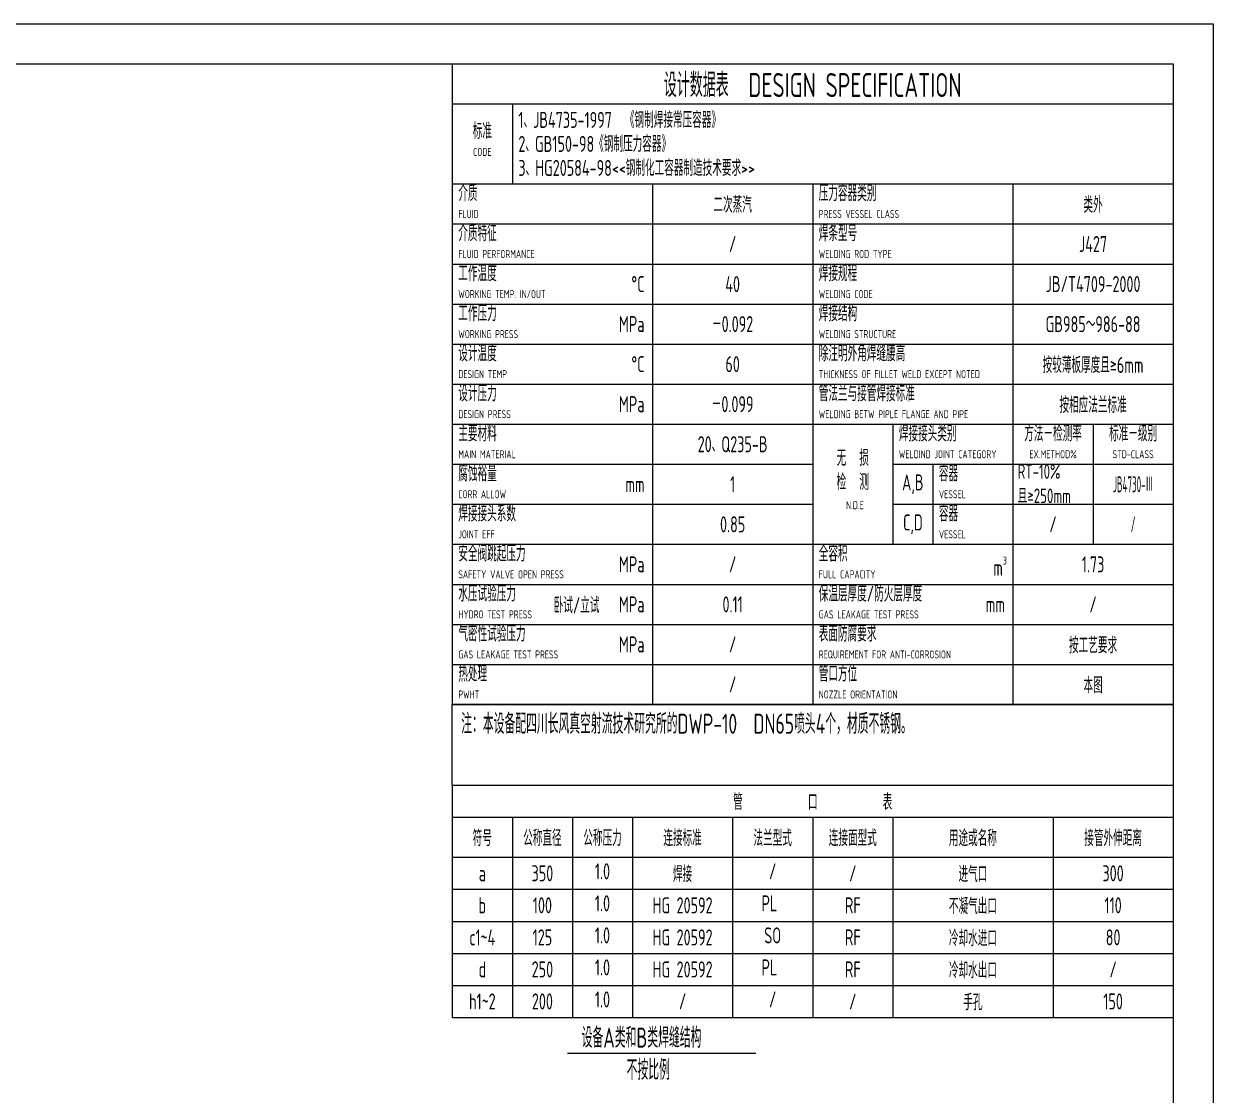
# Model space of a CAD drawing. Header units: millimetres. Extents: x -4672 to 80, y -80 to 6648.
# Drawn here: x -2296 to 80, y 4507 to 6648 of the extents above; entities that cross this region are included whole.
import ezdxf
from ezdxf.enums import TextEntityAlignment as Align

# ---------------------------------------------------------------- set-up
doc = ezdxf.new("R2010")
doc.units = ezdxf.units.MM
doc.layers.add('CDR_DWG1', color=4, linetype='Continuous')
for name, color, linetype, lineweight in [('标注', 7, 'Continuous', 18), ('粗实线', 4, 'Continuous', 70), ('细实线', 7, 'Continuous', 18)]:
    doc.layers.add(name, color=color, linetype=linetype, lineweight=lineweight)
doc.styles.add('HGCAD', font='gbenor.shx', dxfattribs={"width": 0.75, "bigfont": 'gbcbig.shx'})

# ---------------------------------------------------------------- blocks, each defined once
blk = doc.blocks.new('HGCAD#HGTFTK~A1Z~HGCAD图框')
at = {"layer": '细实线', "color": 7}
blk.add_lwpolyline([(10, -10), (-584, -10), (-584, 831), (10, 831)], close=True, dxfattribs=at)
at = {"layer": '细实线', "color": 2}
blk.add_lwpolyline([(0, 0), (-559, 0), (-559, 821), (0, 821)], close=True, dxfattribs=at)
blk = doc.blocks.new('HGCAD设计数据表-容器')
at = {"color": 4, "linetype": 'Continuous'}
for p, q in [((-180, 0), (-180, -160)), ((-180, -10), (0, -10)), ((-180, -30), (0, -30)), ((-90, -30), (-90, -160)), ((-180, -160), (0, -160))]:
    blk.add_line(p, q, dxfattribs=at)
at = {"color": 7, "linetype": 'Continuous'}
for p, q in [((-165, -10), (-165, -30)), ((-130, -30), (-130, -160)), ((-40, -30), (-40, -160)), ((-180, -40), (0, -40)), ((-180, -50), (0, -50)), ((-180, -60), (0, -60)), ((-180, -70), (0, -70)), ((-180, -80), (0, -80)), ((-180, -90), (0, -90)), ((-70, -90), (-70, -120)), ((-20, -90), (-20, -120)), ((-180, -100), (-90, -100)), ((-70, -100), (0, -100)), ((-60, -100), (-60, -120)), ((-180, -110), (-90, -110)), ((-70, -110), (0, -110)), ((-180, -120), (-90, -120)), ((-90, -120), (0, -120)), ((-180, -130), (0, -130)), ((-180, -140), (0, -140)), ((-180, -150), (0, -150))]:
    blk.add_line(p, q, dxfattribs=at)
at = {"color": 7, "linetype": 'Continuous', "style": 'HGCAD', "width": 0.75}
for s, height, p in [('设计数据表  DESIGN SPECIFICATION', 6, (-90, -5)), ('A,B', 4, (-65, -105)), ('C,D', 4, (-65, -115))]:
    blk.add_text(s, height=height, dxfattribs=at).set_placement(p, align=Align.MIDDLE)
for s, p in [('标准', (-172.5, -20)), ('方法－检测率', (-30, -95.5)), ('标准－级别', (-10, -95.5)), ('无  损', (-80, -101.63)), ('检  测', (-80, -107.63))]:
    blk.add_text(s, height=4, dxfattribs=at).set_placement(p, align=Align.BOTTOM_CENTER)
for s, p in [('CODE', (-172.5, -21)), ('EX.METHOD%%%', (-30, -96.5)), ('STD-CLASS', (-10, -96.5)), ('N.D.E', (-79.46, -109.23))]:
    blk.add_text(s, height=2, dxfattribs=at).set_placement(p, align=Align.TOP_CENTER)
for s, p in [('介质', (-178.5, -35.5)), ('压力容器类别', (-88.5, -35.5)), ('介质特征', (-178.5, -45.5)), ('焊条型号', (-88.5, -45.5)), ('工作温度', (-178.5, -55.5)), ('焊接规程', (-88.5, -55.5)), ('工作压力', (-178.5, -65.5)), ('焊接结构', (-88.5, -65.5)), ('设计温度', (-178.5, -75.5)), ('除注明外角焊缝腰高', (-88.5, -75.5)), ('设计压力', (-178.5, -85.5)), ('管法兰与接管焊接标准', (-88.5, -85.5)), ('主要材料', (-178.5, -95.5)), ('焊接接头类别', (-68.5, -95.5)), ('腐蚀裕量', (-178.5, -105.5)), ('容器', (-58.5, -105.5)), ('焊接接头系数', (-178.5, -115.5)), ('容器', (-58.5, -115.5)), ('安全阀跳起压力', (-178.5, -125.5)), ('全容积', (-88.5, -125.5)), ('水压试验压力', (-178.5, -135.5)), ('保温层厚度/防火层厚度', (-88.5, -135.5)), ('气密性试验压力', (-178.5, -145.5)), ('表面防腐要求', (-88.5, -145.5)), ('热处理', (-178.5, -155.5)), ('管口方位', (-88.5, -155.5))]:
    blk.add_text(s, height=4, dxfattribs=at).set_placement(p, align=Align.BOTTOM_LEFT)
for s, p in [('FLUID', (-178.5, -36.5)), ('PRESS VESSEL CLASS', (-88.5, -36.5)), ('FLUID PERFORMANCE', (-178.5, -46.5)), ('WELDING ROD TYPE', (-88.5, -46.5)), ('WORKING TEMP. IN/OUT', (-178.5, -56.5)), ('WELDING CODE', (-88.5, -56.5)), ('WORKING PRESS', (-178.5, -66.5)), ('WELDING STRUCTURE', (-88.5, -66.5)), ('DESIGN TEMP', (-178.5, -76.5)), ('THICKNESS OF FILLET WELD EXCEPT NOTED', (-88.5, -76.5)), ('DESIGN PRESS', (-178.5, -86.5)), ('WELDING BETW PIPLE FLANGE AND PIPE', (-88.5, -86.5)), ('MAIN MATERIAL', (-178.5, -96.5)), ('WELDIND JOINT CATEGORY', (-68.5, -96.5)), ('CORR ALLOW', (-178.5, -106.5)), ('VESSEL', (-58.5, -106.5)), ('JOINT EFF', (-178.5, -116.5)), ('VESSEL', (-58.5, -116.5)), ('SAFETY VALVE OPEN PRESS ', (-178.5, -126.5)), ('FULL CAPACITY', (-88.5, -126.5)), ('HYDRO TEST PRESS', (-178.5, -136.5)), ('GAS LEAKAGE TEST PRESS', (-88.5, -136.5)), ('GAS LEAKAGE TEST PRESS', (-178.5, -146.5)), ('REQUIREMENT FOR ANTI-CORROSION', (-88.5, -146.5)), ('PWHT', (-178.5, -156.5)), ('NOZZLE ORIENTATION', (-88.5, -156.5))]:
    blk.add_text(s, height=2, dxfattribs=at).set_placement(p, align=Align.TOP_LEFT)
for s, p in [('%%DC', (-132, -55)), ('MPa', (-132, -65)), ('%%DC', (-132, -75)), ('MPa', (-132, -85)), ('mm', (-132, -105)), ('MPa', (-132, -125)), ('MPa', (-132, -135)), ('mm', (-42, -135)), ('MPa', (-132, -145))]:
    blk.add_text(s, height=4, dxfattribs=at).set_placement(p, align=Align.MIDDLE_RIGHT)
at = {"color": 7, "linetype": 'Continuous', "insert": (-41.5, -125.46), "char_height": 4, "width": 8.9615, "attachment_point": 6, "style": 'HGCAD'}
blk.add_mtext('m\\A1;{\\H0.5x;\\S3^ ;}', dxfattribs=at)
at = {"color": 7, "linetype": 'Continuous', "style": 'HGCAD', "width": 0.75}
for tag, p in [('1.', (-163.5, -14)), ('2.', (-163.5, -20)), ('3.', (-163.5, -26))]:
    blk.add_attdef(tag, text='', height=4, dxfattribs=at).set_placement(p, align=Align.MIDDLE_LEFT)
at = {"color": 7, "linetype": 'Continuous', "style": 'HGCAD'}
for tag, width, p in [('A', 0.75, (-110, -35)), ('J', 0.75, (-20, -35)), ('A2', 0.75, (-110, -45)), ('K1', 0.75, (-20, -45)), ('B1', 0.75, (-110, -55)), ('K2', 0.75, (-20, -55)), ('C1', 0.75, (-110, -65)), ('K3', 0.75, (-20, -65)), ('B2', 0.75, (-110, -75)), ('K4', 0.75, (-20, -75)), ('C2', 0.75, (-110, -85)), ('K5', 0.75, (-20, -85)), ('D', 0.75, (-110, -95)), ('E', 0.75, (-110, -105)), ('P1', 0.75, (-30, -105)), ('P2', 0.48, (-10, -105)), ('F', 0.75, (-110, -115)), ('P3', 0.75, (-30, -115)), ('P4', 0.48, (-10, -115)), ('G', 0.75, (-110, -125)), ('Q', 0.75, (-20, -125)), ('HYDRO0', 0.75, (-148.97, -135)), ('H1', 0.75, (-110, -135)), ('R', 0.75, (-20, -135)), ('H2', 0.75, (-110, -145)), ('S', 0.75, (-20, -145)), ('I', 0.75, (-110, -155)), ('T', 0.75, (-20, -155))]:
    blk.add_attdef(tag, text='', height=4, dxfattribs=dict(at, width=width)).set_placement(p, align=Align.MIDDLE)
blk = doc.blocks.new('HGCAD设计数据表-管口表-表头')
at = {"color": 4, "linetype": 'Continuous', "lineweight": 0}
blk.add_line((-180, 0), (-180, -18), dxfattribs=at)
at = {"color": 7, "linetype": 'Continuous', "lineweight": 0}
for p, q in [((-180, -8), (0, -8)), ((-165, -8), (-165, -18)), ((-150, -8), (-150, -18)), ((-135, -8), (-135, -18)), ((-110, -8), (-110, -18)), ((-90, -8), (-90, -18)), ((-70, -8), (-70, -18)), ((-30, -8), (-30, -18)), ((-180, -18), (0, -18))]:
    blk.add_line(p, q, dxfattribs=at)
at = {"color": 7, "linetype": 'Continuous', "lineweight": 35, "style": 'HGCAD', "width": 0.75}
for s, p in [('管          口          表', (-90, -4)), ('符号', (-172.5, -13)), ('公称直径', (-157.5, -13)), ('公称压力', (-142.5, -13)), ('连接标准', (-122.5, -13)), ('法兰型式', (-100, -13)), ('连接面型式', (-80, -13)), ('用途或名称', (-50, -13)), ('接管外伸距离', (-15, -13))]:
    blk.add_text(s, height=4, dxfattribs=at).set_placement(p, align=Align.MIDDLE)
blk = doc.blocks.new('HGCAD设计数据表-管口表-内容')
at = {"layer": '粗实线', "color": 4, "lineweight": 20}
blk.add_line((-180, 0), (-180, -8), dxfattribs=at)
at = {"layer": '粗实线', "color": 7, "linetype": 'Continuous', "lineweight": 20}
for p, q in [((-165, 0), (-165, -8)), ((-150, 0), (-150, -8)), ((-135, 0), (-135, -8)), ((-110, 0), (-110, -8)), ((-90, 0), (-90, -8)), ((-70, 0), (-70, -8)), ((-180, -8), (0, -8))]:
    blk.add_line(p, q, dxfattribs=at)
at = {"layer": '粗实线', "lineweight": 20}
blk.add_line((-30, 0), (-30, -8), dxfattribs=at)
at = {"color": 7, "linetype": 'Continuous', "lineweight": 35, "style": 'HGCAD', "width": 0.75, "flags": 8}
for tag, p in [('NO', (-172.5, -4)), ('PARTNO', (-157.5, -4)), ('PARTNAME', (-142.5, -3.5)), ('NUM', (-122.5, -4)), ('MATERIAL', (-100, -3.5)), ('ONE', (-80, -4)), ('ALL', (-50, -4)), ('NOTICE', (-15, -4))]:
    blk.add_attdef(tag, text='', height=4, dxfattribs=at).set_placement(p, align=Align.MIDDLE)

msp = doc.modelspace()

# ---------------------------------------------------------------- linework, layer by layer
at = {"color": 0}
msp.add_line((-1440, 5288), (0, 5288), dxfattribs=at)
at = {"layer": 'CDR_DWG1', "color": 0}
msp.add_line((0, 5288), (-1440, 5288), dxfattribs=at)
at = {"layer": '标注', "ltscale": 8}
for q in [(-1440, 5288), (0, 5126.71)]:
    msp.add_line((-1440, 5126.71), q, dxfattribs=at)
at = {"layer": '标注'}
msp.add_line((-1210.16, 4591.36), (-833.85, 4591.36), dxfattribs=at)

# ---------------------------------------------------------------- block references
at = {"layer": '标注', "ltscale": 8, "xscale": 8, "yscale": 8, "zscale": 8}
msp.add_blockref('HGCAD#HGTFTK~A1Z~HGCAD图框', (0, 0), dxfattribs=at)
at = {"layer": '标注', "color": 0, "ltscale": 8}
ref = msp.add_blockref('HGCAD设计数据表-容器', (0, 6568), dxfattribs=dict(at, xscale=8, yscale=8, zscale=8))
ref.add_attrib('1.', '1、JB4735-1997  《钢制焊接常压容器》', dxfattribs={"layer": '0', "color": 7, "linetype": 'Continuous', "height": 32, "style": 'HGCAD', "width": 0.75}).set_placement((-1308, 6456), align=Align.MIDDLE_LEFT)
ref.add_attrib('2.', '2、GB150-98《钢制压力容器》', dxfattribs={"layer": '0', "color": 7, "linetype": 'Continuous', "height": 32, "style": 'HGCAD', "width": 0.75}).set_placement((-1308, 6408), align=Align.MIDDLE_LEFT)
ref.add_attrib('3.', '3、HG20584-98<<钢制化工容器制造技术要求>>', dxfattribs={"layer": '0', "color": 7, "linetype": 'Continuous', "height": 32, "style": 'HGCAD', "width": 0.75}).set_placement((-1308, 6360), align=Align.MIDDLE_LEFT)
ref.add_attrib('A', '二次蒸汽', dxfattribs={"layer": '0', "color": 7, "linetype": 'Continuous', "height": 32, "style": 'HGCAD', "width": 0.75}).set_placement((-880, 6288), align=Align.MIDDLE)
ref.add_attrib('A2', '/', dxfattribs={"layer": '0', "color": 7, "linetype": 'Continuous', "height": 32, "style": 'HGCAD', "width": 0.75}).set_placement((-880, 6208), align=Align.MIDDLE)
ref.add_attrib('B1', '40', dxfattribs={"layer": '0', "color": 7, "linetype": 'Continuous', "height": 32, "style": 'HGCAD', "width": 0.75}).set_placement((-880, 6128), align=Align.MIDDLE)
ref.add_attrib('B2', '60', dxfattribs={"layer": '0', "color": 7, "linetype": 'Continuous', "height": 32, "style": 'HGCAD', "width": 0.75}).set_placement((-880, 5968), align=Align.MIDDLE)
ref.add_attrib('C1', '－0.092', dxfattribs={"layer": '0', "color": 7, "linetype": 'Continuous', "height": 32, "style": 'HGCAD', "width": 0.75}).set_placement((-880, 6048), align=Align.MIDDLE)
ref.add_attrib('C2', '－0.099', dxfattribs={"layer": '0', "color": 7, "linetype": 'Continuous', "height": 32, "style": 'HGCAD', "width": 0.75}).set_placement((-880, 5888), align=Align.MIDDLE)
ref.add_attrib('D', '20、Q235-B', dxfattribs={"layer": '0', "color": 7, "linetype": 'Continuous', "height": 32, "style": 'HGCAD', "width": 0.75}).set_placement((-880, 5808), align=Align.MIDDLE)
ref.add_attrib('E', '1', dxfattribs={"layer": '0', "color": 7, "linetype": 'Continuous', "height": 32, "style": 'HGCAD', "width": 0.75}).set_placement((-880, 5728), align=Align.MIDDLE)
ref.add_attrib('F', '0.85', dxfattribs={"layer": '0', "color": 7, "linetype": 'Continuous', "height": 32, "style": 'HGCAD', "width": 0.75}).set_placement((-880, 5648), align=Align.MIDDLE)
ref.add_attrib('G', '/', dxfattribs={"layer": '0', "color": 7, "linetype": 'Continuous', "height": 32, "style": 'HGCAD', "width": 0.75}).set_placement((-880, 5568), align=Align.MIDDLE)
ref.add_attrib('H1', '0.11', dxfattribs={"layer": '0', "color": 7, "linetype": 'Continuous', "height": 32, "style": 'HGCAD', "width": 0.75}).set_placement((-880, 5488), align=Align.MIDDLE)
ref.add_attrib('H2', '/', dxfattribs={"layer": '0', "color": 7, "linetype": 'Continuous', "height": 32, "style": 'HGCAD', "width": 0.75}).set_placement((-880, 5408), align=Align.MIDDLE)
ref.add_attrib('I', '/', dxfattribs={"layer": '0', "color": 7, "linetype": 'Continuous', "height": 32, "style": 'HGCAD', "width": 0.75}).set_placement((-880, 5328), align=Align.MIDDLE)
ref.add_attrib('J', '类外', dxfattribs={"layer": '0', "color": 7, "linetype": 'Continuous', "height": 32, "style": 'HGCAD', "width": 0.75}).set_placement((-160, 6288), align=Align.MIDDLE)
ref.add_attrib('K1', 'J427', dxfattribs={"layer": '0', "color": 7, "linetype": 'Continuous', "height": 32, "style": 'HGCAD', "width": 0.75}).set_placement((-160, 6208), align=Align.MIDDLE)
ref.add_attrib('K2', 'JB/T4709-2000', dxfattribs={"layer": '0', "color": 7, "linetype": 'Continuous', "height": 32, "style": 'HGCAD', "width": 0.75}).set_placement((-160, 6128), align=Align.MIDDLE)
ref.add_attrib('K3', 'GB985～986-88', dxfattribs={"layer": '0', "color": 7, "linetype": 'Continuous', "height": 32, "style": 'HGCAD', "width": 0.75}).set_placement((-160, 6048), align=Align.MIDDLE)
ref.add_attrib('K4', '按较薄板厚度且≥6mm', dxfattribs={"layer": '0', "color": 7, "linetype": 'Continuous', "height": 32, "style": 'HGCAD', "width": 0.75}).set_placement((-160, 5968), align=Align.MIDDLE)
ref.add_attrib('K5', '按相应法兰标准', dxfattribs={"layer": '0', "color": 7, "linetype": 'Continuous', "height": 32, "style": 'HGCAD', "width": 0.75}).set_placement((-160, 5888), align=Align.MIDDLE)
ref.add_attrib('P2', 'JB4730-Ⅲ', dxfattribs={"layer": '0', "color": 7, "linetype": 'Continuous', "height": 32, "style": 'HGCAD', "width": 0.48}).set_placement((-80, 5728), align=Align.MIDDLE)
ref.add_attrib('P3', '/', dxfattribs={"layer": '0', "color": 7, "linetype": 'Continuous', "height": 32, "style": 'HGCAD', "width": 0.75}).set_placement((-240, 5648), align=Align.MIDDLE)
ref.add_attrib('P4', '/', dxfattribs={"layer": '0', "color": 7, "linetype": 'Continuous', "height": 32, "style": 'HGCAD', "width": 0.48}).set_placement((-80, 5648), align=Align.MIDDLE)
ref.add_attrib('Q', '1.73', dxfattribs={"layer": '0', "color": 7, "linetype": 'Continuous', "height": 32, "style": 'HGCAD', "width": 0.75}).set_placement((-160, 5568), align=Align.MIDDLE)
ref.add_attrib('R', '/', dxfattribs={"layer": '0', "color": 7, "linetype": 'Continuous', "height": 32, "style": 'HGCAD', "width": 0.75}).set_placement((-160, 5488), align=Align.MIDDLE)
ref.add_attrib('S', '按工艺要求', dxfattribs={"layer": '0', "color": 7, "linetype": 'Continuous', "height": 32, "style": 'HGCAD', "width": 0.75}).set_placement((-160, 5408), align=Align.MIDDLE)
ref.add_attrib('T', '本图', dxfattribs={"layer": '0', "color": 7, "linetype": 'Continuous', "height": 32, "style": 'HGCAD', "width": 0.75}).set_placement((-160, 5328), align=Align.MIDDLE)
ref.add_attrib('HYDRO0', '卧试/立试', dxfattribs={"layer": '0', "color": 7, "linetype": 'Continuous', "height": 32, "style": 'HGCAD', "width": 0.75}).set_placement((-1191.74, 5488), align=Align.MIDDLE)
at = {"layer": '细实线', "color": 0, "ltscale": 8, "xscale": 8, "yscale": 8, "zscale": 8}
msp.add_blockref('HGCAD设计数据表-管口表-表头', (0, 5126.71), dxfattribs=at)
at = {"layer": '细实线', "color": 0, "ltscale": 8}
ref = msp.add_blockref('HGCAD设计数据表-管口表-内容', (0, 4982.71), dxfattribs=dict(at, xscale=8, yscale=8, zscale=8))
ref.add_attrib('ALL', '进气口', dxfattribs={"layer": '0', "color": 7, "linetype": 'Continuous', "lineweight": 0, "height": 32, "style": 'HGCAD', "width": 0.75, "flags": 8}).set_placement((-400, 4950.71), align=Align.MIDDLE)
ref.add_attrib('ONE', '/', dxfattribs={"layer": '0', "color": 7, "linetype": 'Continuous', "lineweight": 0, "height": 32, "style": 'HGCAD', "width": 0.75, "flags": 8}).set_placement((-640, 4950.71), align=Align.MIDDLE)
ref.add_attrib('MATERIAL', '/', dxfattribs={"layer": '0', "color": 7, "linetype": 'Continuous', "lineweight": 0, "height": 32, "style": 'HGCAD', "width": 0.75, "flags": 8}).set_placement((-800, 4954.71), align=Align.MIDDLE)
ref.add_attrib('NUM', '焊接', dxfattribs={"layer": '0', "color": 7, "linetype": 'Continuous', "lineweight": 0, "height": 32, "style": 'HGCAD', "width": 0.75, "flags": 8}).set_placement((-980, 4950.71), align=Align.MIDDLE)
ref.add_attrib('PARTNAME', '1.0', dxfattribs={"layer": '0', "color": 7, "linetype": 'Continuous', "lineweight": 0, "height": 32, "style": 'HGCAD', "width": 0.75, "flags": 8}).set_placement((-1140, 4954.71), align=Align.MIDDLE)
ref.add_attrib('PARTNO', '350', dxfattribs={"layer": '0', "color": 7, "linetype": 'Continuous', "lineweight": 0, "height": 32, "style": 'HGCAD', "width": 0.75, "flags": 8}).set_placement((-1260, 4950.71), align=Align.MIDDLE)
ref.add_attrib('NO', 'a', dxfattribs={"layer": '0', "color": 7, "linetype": 'Continuous', "lineweight": 0, "height": 32, "style": 'HGCAD', "width": 0.75, "flags": 8}).set_placement((-1380, 4950.71), align=Align.MIDDLE)
ref.add_attrib('NOTICE', '300', dxfattribs={"layer": '0', "color": 7, "linetype": 'Continuous', "lineweight": 0, "height": 32, "style": 'HGCAD', "width": 0.75, "flags": 8}).set_placement((-120, 4950.71), align=Align.MIDDLE)
ref = msp.add_blockref('HGCAD设计数据表-管口表-内容', (0, 4918.71), dxfattribs=dict(at, xscale=8, yscale=8, zscale=8))
ref.add_attrib('ALL', '不凝气出口', dxfattribs={"layer": '0', "color": 7, "linetype": 'Continuous', "lineweight": 0, "height": 32, "style": 'HGCAD', "width": 0.75, "flags": 8}).set_placement((-400, 4886.71), align=Align.MIDDLE)
ref.add_attrib('ONE', 'RF', dxfattribs={"layer": '0', "color": 7, "linetype": 'Continuous', "lineweight": 0, "height": 32, "style": 'HGCAD', "width": 0.75, "flags": 8}).set_placement((-640, 4886.71), align=Align.MIDDLE)
ref.add_attrib('MATERIAL', 'PL ', dxfattribs={"layer": '0', "color": 7, "linetype": 'Continuous', "lineweight": 0, "height": 32, "style": 'HGCAD', "width": 0.75, "flags": 8}).set_placement((-800, 4890.71), align=Align.MIDDLE)
ref.add_attrib('NUM', 'HG 20592', dxfattribs={"layer": '0', "color": 7, "linetype": 'Continuous', "lineweight": 0, "height": 32, "style": 'HGCAD', "width": 0.75, "flags": 8}).set_placement((-980, 4886.71), align=Align.MIDDLE)
ref.add_attrib('PARTNAME', '1.0', dxfattribs={"layer": '0', "color": 7, "linetype": 'Continuous', "lineweight": 0, "height": 32, "style": 'HGCAD', "width": 0.75, "flags": 8}).set_placement((-1140, 4890.71), align=Align.MIDDLE)
ref.add_attrib('PARTNO', '100', dxfattribs={"layer": '0', "color": 7, "linetype": 'Continuous', "lineweight": 0, "height": 32, "style": 'HGCAD', "width": 0.75, "flags": 8}).set_placement((-1260, 4886.71), align=Align.MIDDLE)
ref.add_attrib('NO', 'b', dxfattribs={"layer": '0', "color": 7, "linetype": 'Continuous', "lineweight": 0, "height": 32, "style": 'HGCAD', "width": 0.75, "flags": 8}).set_placement((-1380, 4886.71), align=Align.MIDDLE)
ref.add_attrib('NOTICE', '110', dxfattribs={"layer": '0', "color": 7, "linetype": 'Continuous', "lineweight": 0, "height": 32, "style": 'HGCAD', "width": 0.75, "flags": 8}).set_placement((-120, 4886.71), align=Align.MIDDLE)
ref = msp.add_blockref('HGCAD设计数据表-管口表-内容', (0, 4854.71), dxfattribs=dict(at, xscale=8, yscale=8, zscale=8))
ref.add_attrib('ALL', '冷却水进口', dxfattribs={"layer": '0', "color": 7, "linetype": 'Continuous', "lineweight": 0, "height": 32, "style": 'HGCAD', "width": 0.75, "flags": 8}).set_placement((-400, 4822.71), align=Align.MIDDLE)
ref.add_attrib('ONE', 'RF', dxfattribs={"layer": '0', "color": 7, "linetype": 'Continuous', "lineweight": 0, "height": 32, "style": 'HGCAD', "width": 0.75, "flags": 8}).set_placement((-640, 4822.71), align=Align.MIDDLE)
ref.add_attrib('MATERIAL', 'SO', dxfattribs={"layer": '0', "color": 7, "linetype": 'Continuous', "lineweight": 0, "height": 32, "style": 'HGCAD', "width": 0.75, "flags": 8}).set_placement((-800, 4826.71), align=Align.MIDDLE)
ref.add_attrib('NUM', 'HG 20592', dxfattribs={"layer": '0', "color": 7, "linetype": 'Continuous', "lineweight": 0, "height": 32, "style": 'HGCAD', "width": 0.75, "flags": 8}).set_placement((-980, 4822.71), align=Align.MIDDLE)
ref.add_attrib('PARTNAME', '1.0', dxfattribs={"layer": '0', "color": 7, "linetype": 'Continuous', "lineweight": 0, "height": 32, "style": 'HGCAD', "width": 0.75, "flags": 8}).set_placement((-1140, 4826.71), align=Align.MIDDLE)
ref.add_attrib('PARTNO', '125', dxfattribs={"layer": '0', "color": 7, "linetype": 'Continuous', "lineweight": 0, "height": 32, "style": 'HGCAD', "width": 0.75, "flags": 8}).set_placement((-1260, 4822.71), align=Align.MIDDLE)
ref.add_attrib('NO', 'c1~4', dxfattribs={"layer": '0', "color": 7, "linetype": 'Continuous', "lineweight": 0, "height": 32, "style": 'HGCAD', "width": 0.75, "flags": 8}).set_placement((-1380, 4822.71), align=Align.MIDDLE)
ref.add_attrib('NOTICE', '80', dxfattribs={"layer": '0', "color": 7, "linetype": 'Continuous', "lineweight": 0, "height": 32, "style": 'HGCAD', "width": 0.75, "flags": 8}).set_placement((-120, 4822.71), align=Align.MIDDLE)
ref = msp.add_blockref('HGCAD设计数据表-管口表-内容', (0, 4790.71), dxfattribs=dict(at, xscale=8, yscale=8, zscale=8))
ref.add_attrib('ALL', '冷却水出口', dxfattribs={"layer": '0', "color": 7, "linetype": 'Continuous', "lineweight": 0, "height": 32, "style": 'HGCAD', "width": 0.75, "flags": 8}).set_placement((-400, 4758.71), align=Align.MIDDLE)
ref.add_attrib('ONE', 'RF', dxfattribs={"layer": '0', "color": 7, "linetype": 'Continuous', "lineweight": 0, "height": 32, "style": 'HGCAD', "width": 0.75, "flags": 8}).set_placement((-640, 4758.71), align=Align.MIDDLE)
ref.add_attrib('MATERIAL', 'PL ', dxfattribs={"layer": '0', "color": 7, "linetype": 'Continuous', "lineweight": 0, "height": 32, "style": 'HGCAD', "width": 0.75, "flags": 8}).set_placement((-800, 4762.71), align=Align.MIDDLE)
ref.add_attrib('NUM', 'HG 20592', dxfattribs={"layer": '0', "color": 7, "linetype": 'Continuous', "lineweight": 0, "height": 32, "style": 'HGCAD', "width": 0.75, "flags": 8}).set_placement((-980, 4758.71), align=Align.MIDDLE)
ref.add_attrib('PARTNAME', '1.0', dxfattribs={"layer": '0', "color": 7, "linetype": 'Continuous', "lineweight": 0, "height": 32, "style": 'HGCAD', "width": 0.75, "flags": 8}).set_placement((-1140, 4762.71), align=Align.MIDDLE)
ref.add_attrib('PARTNO', '250', dxfattribs={"layer": '0', "color": 7, "linetype": 'Continuous', "lineweight": 0, "height": 32, "style": 'HGCAD', "width": 0.75, "flags": 8}).set_placement((-1260, 4758.71), align=Align.MIDDLE)
ref.add_attrib('NO', 'd', dxfattribs={"layer": '0', "color": 7, "linetype": 'Continuous', "lineweight": 0, "height": 32, "style": 'HGCAD', "width": 0.75, "flags": 8}).set_placement((-1380, 4758.71), align=Align.MIDDLE)
ref.add_attrib('NOTICE', '/', dxfattribs={"layer": '0', "color": 7, "linetype": 'Continuous', "lineweight": 0, "height": 32, "style": 'HGCAD', "width": 0.75, "flags": 8}).set_placement((-120, 4758.71), align=Align.MIDDLE)
ref = msp.add_blockref('HGCAD设计数据表-管口表-内容', (0, 4726.71), dxfattribs=dict(at, xscale=8, yscale=8, zscale=8))
ref.add_attrib('ALL', '手孔', dxfattribs={"layer": '0', "color": 7, "linetype": 'Continuous', "lineweight": 0, "height": 32, "style": 'HGCAD', "width": 0.75, "flags": 8}).set_placement((-400, 4694.71), align=Align.MIDDLE)
ref.add_attrib('ONE', '/', dxfattribs={"layer": '0', "color": 7, "linetype": 'Continuous', "lineweight": 0, "height": 32, "style": 'HGCAD', "width": 0.75, "flags": 8}).set_placement((-640, 4694.71), align=Align.MIDDLE)
ref.add_attrib('MATERIAL', '/', dxfattribs={"layer": '0', "color": 7, "linetype": 'Continuous', "lineweight": 0, "height": 32, "style": 'HGCAD', "width": 0.75, "flags": 8}).set_placement((-800, 4698.71), align=Align.MIDDLE)
ref.add_attrib('NUM', '/', dxfattribs={"layer": '0', "color": 7, "linetype": 'Continuous', "lineweight": 0, "height": 32, "style": 'HGCAD', "width": 0.75, "flags": 8}).set_placement((-980, 4694.71), align=Align.MIDDLE)
ref.add_attrib('PARTNAME', '1.0', dxfattribs={"layer": '0', "color": 7, "linetype": 'Continuous', "lineweight": 0, "height": 32, "style": 'HGCAD', "width": 0.75, "flags": 8}).set_placement((-1140, 4698.71), align=Align.MIDDLE)
ref.add_attrib('PARTNO', '200', dxfattribs={"layer": '0', "color": 7, "linetype": 'Continuous', "lineweight": 0, "height": 32, "style": 'HGCAD', "width": 0.75, "flags": 8}).set_placement((-1260, 4694.71), align=Align.MIDDLE)
ref.add_attrib('NO', 'h1~2', dxfattribs={"layer": '0', "color": 7, "linetype": 'Continuous', "lineweight": 0, "height": 32, "style": 'HGCAD', "width": 0.75, "flags": 8}).set_placement((-1380, 4694.71), align=Align.MIDDLE)
ref.add_attrib('NOTICE', '150', dxfattribs={"layer": '0', "color": 7, "linetype": 'Continuous', "lineweight": 0, "height": 32, "style": 'HGCAD', "width": 0.75, "flags": 8}).set_placement((-120, 4694.71), align=Align.MIDDLE)

# ---------------------------------------------------------------- texts
at = {"layer": '标注', "insert": (-310.76, 5768), "char_height": 29.16, "width": 253.4817, "attachment_point": 1, "style": 'HGCAD'}
msp.add_mtext('RT-10%\\P且≥250mm', dxfattribs=at)
at = {"layer": '标注', "ltscale": 20, "char_height": 40, "attachment_point": 1, "style": 'HGCAD'}
for s, insert, width in [('注：本设备配四川长风真空射流技术研究所的DWP-10  DN65喷头4个，材质不锈钢。', (-1422.24, 5269.53), 1541.9064), ('设备A类和B类焊缝结构', (-1181.61, 4642.37), 614.7052), ('不按比例', (-1091.76, 4577.96), 295.0585)]:
    msp.add_mtext(s, dxfattribs=dict(at, insert=insert, width=width))

doc.saveas('drawing.dxf')
